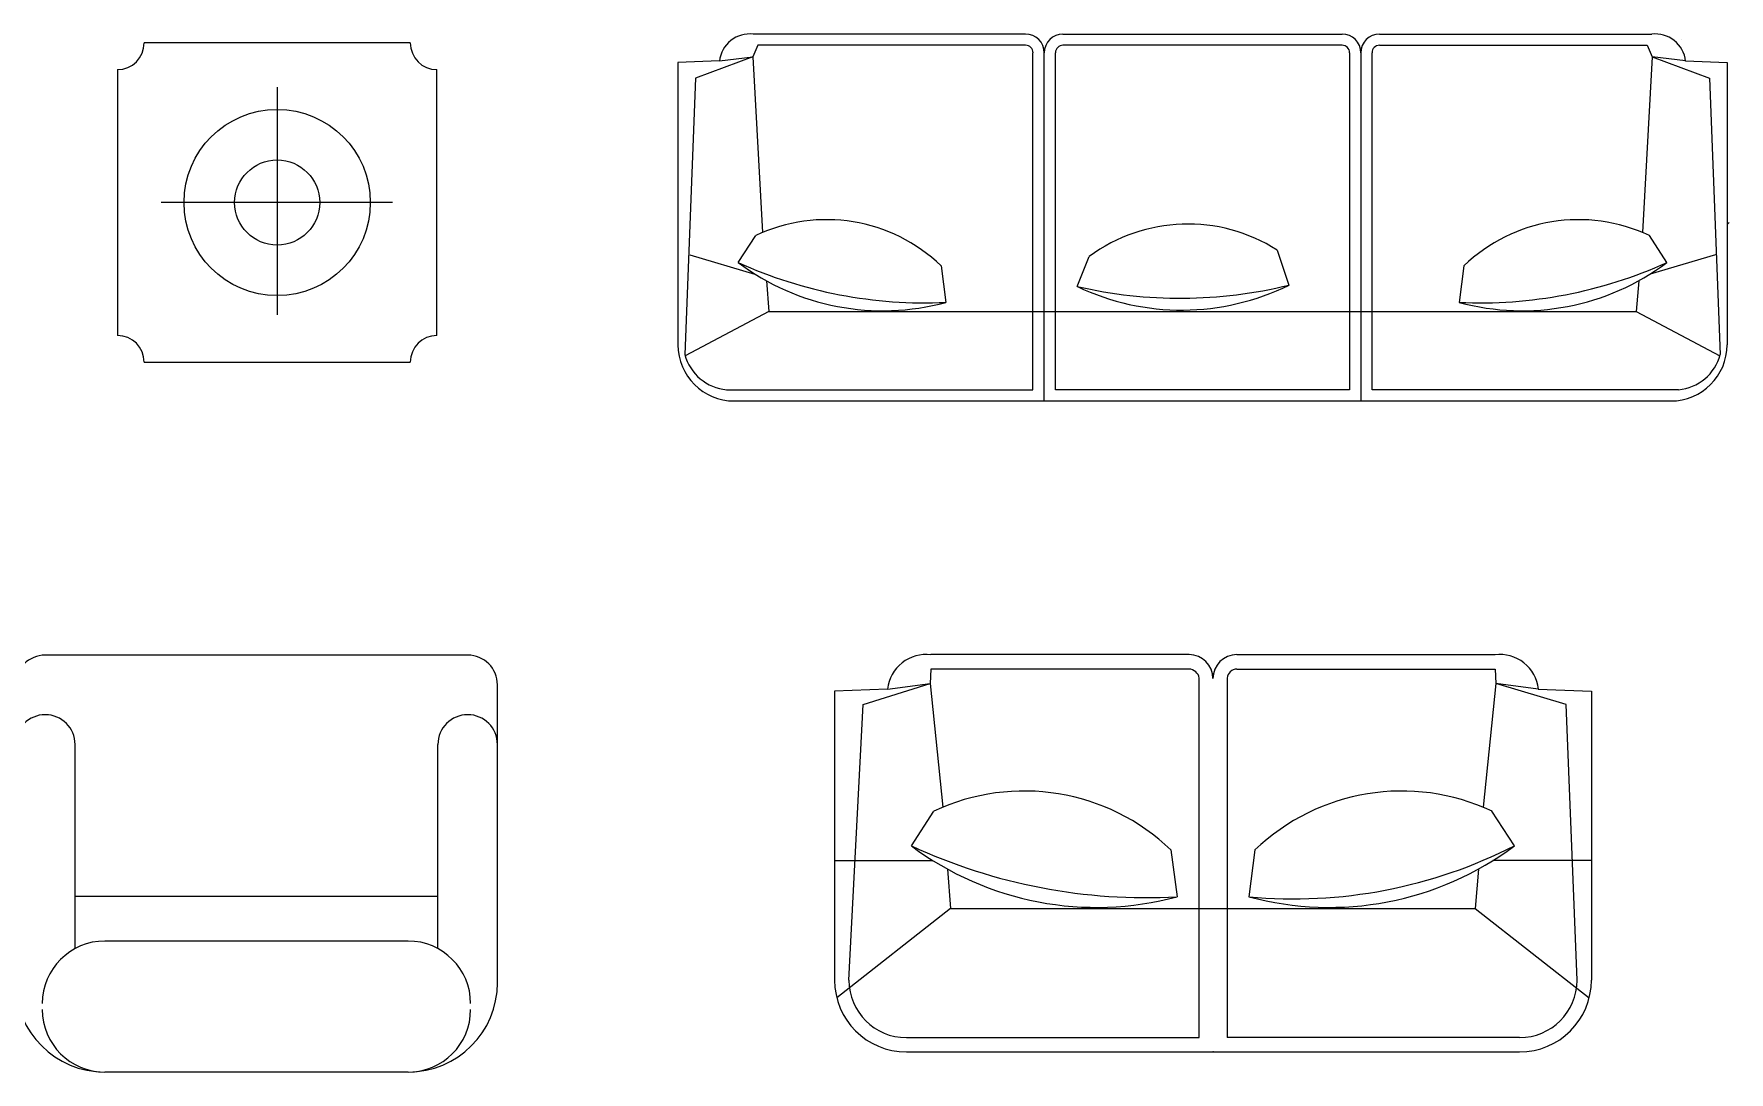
# Model space of a CAD drawing. Header units: inches. Extents: x 10.2 to 52.7, y 13.8 to 38.6.
# Drawn here: x 38.654 to 41.839, y 22.466 to 24.418 of the extents above; entities that cross this region are included whole.
import ezdxf

# ---------------------------------------------------------------- set-up
doc = ezdxf.new("R2010")
doc.units = ezdxf.units.IN
doc.header["$MEASUREMENT"] = 0
for name, color, linetype in [('02', 2, 'Continuous'), ('1', 1, 'Continuous'), ('4', 4, 'Continuous')]:
    doc.layers.add(name, color=color, linetype=linetype)

msp = doc.modelspace()

# ---------------------------------------------------------------- linework, layer by layer
at = {"layer": '02'}
for p, q in [((40.3397, 23.2243), (40.3383, 23.1968)), ((40.8247, 23.2243), (40.3397, 23.2243)), ((40.9147, 23.2243), (41.3997, 23.2243)), ((41.3997, 23.2243), (41.401, 23.1968)), ((40.2127, 23.1575), (40.3383, 23.1968)), ((40.2127, 23.1575), (40.3383, 23.1968)), ((40.844, 22.5313), (40.844, 23.2072)), ((40.8962, 23.2072), (40.8962, 22.5313)), ((41.5333, 23.1575), (41.401, 23.1968)), ((41.5333, 23.1575), (41.401, 23.1968)), ((40.1857, 22.6393), (40.2127, 23.1575)), ((41.5537, 22.6393), (41.5333, 23.1575)), ((40.2937, 22.5313), (40.844, 22.5313)), ((41.4457, 22.5313), (40.8962, 22.5313))]:
    msp.add_line(p, q, dxfattribs=at)
for centre, radius, start, end in [((40.8235, 23.2034), 0.0209, 10.4189, 86.7408), ((40.9151, 23.2053), 0.0189, 91.1618, 174.4102), ((40.7439, 23.8403), 1.0458, 245.0725, 273.2065), ((41.022, 23.7022), 0.91, 264.6406, 297.0804), ((40.2937, 22.6393), 0.108, 180, 270), ((41.4457, 22.6393), 0.108, 270, 0)]:
    msp.add_arc(centre, radius, start, end, dxfattribs=at)
at = {"layer": '1'}
for p, q in [((39.3615, 24.4014), (38.8615, 24.4014)), ((38.8115, 24.3514), (38.8115, 23.8514)), ((39.4115, 23.8514), (39.4115, 24.3514)), ((39.1115, 24.3182), (39.1115, 23.8905)), ((39.3282, 24.1014), (38.8935, 24.1014)), ((39.4115, 24.1014), (39.4115, 24.1014)), ((38.8615, 23.8014), (39.3615, 23.8014)), ((39.4694, 23.2504), (38.6758, 23.2504)), ((39.5254, 22.6344), (39.5254, 23.1944)), ((38.7318, 22.6986), (38.7318, 23.0824)), ((39.4134, 22.6986), (39.4134, 23.0824)), ((39.4134, 22.7968), (38.7318, 22.7968)), ((39.3574, 22.7128), (38.7878, 22.7128)), ((39.3574, 22.4664), (38.7878, 22.4664))]:
    msp.add_line(p, q, dxfattribs=at)
for radius in [0.175, 0.08]:
    msp.add_circle((39.1115, 24.1014), radius, dxfattribs=at)
for centre, radius, start, end in [((38.8115, 24.4014), 0.05, 270, 0), ((39.4115, 24.4014), 0.05, 180, 270), ((38.8115, 23.8014), 0.05, 0, 90), ((39.4115, 23.8014), 0.05, 90, 180), ((38.6758, 23.1944), 0.056, 90, 180), ((39.4694, 23.1944), 0.056, 0, 90), ((38.6758, 23.0824), 0.056, 0, 180), ((39.4694, 23.0824), 0.056, 0, 180), ((38.7878, 22.5952), 0.1176, 90, 180), ((39.3574, 22.5952), 0.1176, 0, 90), ((38.7878, 22.6344), 0.168, 180, 270), ((39.3574, 22.6344), 0.168, 270, 0), ((38.7878, 22.584), 0.1176, 180, 270), ((39.3574, 22.584), 0.1176, 270, 0)]:
    msp.add_arc(centre, radius, start, end, dxfattribs=at)
at = {"layer": '4'}
for p, q in [((40.5175, 24.4181), (40.0061, 24.4181)), ((40.5879, 24.4181), (41.1123, 24.4181)), ((41.1827, 24.4181), (41.6941, 24.4181)), ((41.7508, 24.4079), (41.7508, 24.4079)), ((39.9424, 24.3675), (39.8645, 24.3646)), ((39.9424, 24.3675), (39.8645, 24.3646)), ((40.005, 24.3755), (39.8975, 24.3349)), ((40.005, 24.3755), (39.8975, 24.3349)), ((39.9424, 24.3675), (40.005, 24.3755)), ((39.9424, 24.3675), (40.005, 24.3755)), ((40.0148, 24.397), (40.005, 24.3755)), ((40.005, 24.3755), (40.0236, 24.0451)), ((40.5175, 24.397), (40.0148, 24.397)), ((40.5315, 23.7493), (40.5315, 24.3829)), ((40.5527, 23.7282), (40.5527, 24.3829)), ((40.5738, 23.7493), (40.5738, 24.3829)), ((41.1123, 24.397), (40.5879, 24.397)), ((41.1264, 24.3829), (41.1264, 23.7493)), ((41.1475, 24.3829), (41.1475, 23.7282)), ((41.1687, 23.7493), (41.1687, 24.3829)), ((41.1827, 24.397), (41.6854, 24.397)), ((41.6952, 24.3755), (41.6766, 24.0451)), ((41.6952, 24.3755), (41.6766, 24.0451)), ((41.6854, 24.397), (41.6952, 24.3755)), ((41.6952, 24.3755), (41.8027, 24.3349)), ((41.7578, 24.3675), (41.6952, 24.3755)), ((41.6952, 24.3755), (41.8027, 24.3349)), ((41.7578, 24.3675), (41.6952, 24.3755)), ((41.7578, 24.3675), (41.8357, 24.3646)), ((41.7578, 24.3675), (41.8357, 24.3646)), ((39.8645, 24.3646), (39.8645, 23.8338)), ((39.8975, 24.3349), (39.8774, 23.8155)), ((39.8975, 24.3349), (39.8774, 23.8155)), ((41.8027, 24.3349), (41.8227, 23.8155)), ((41.8027, 24.3349), (41.8227, 23.8155)), ((41.8357, 24.3646), (41.8357, 23.8338)), ((41.8357, 24.0603), (41.8394, 24.064)), ((41.8357, 24.0603), (41.8394, 24.064)), ((39.9775, 23.9885), (40.0106, 24.0394)), ((41.7227, 23.9885), (41.6896, 24.0394)), ((39.8866, 24.0032), (40.0091, 23.9669)), ((39.8866, 24.0032), (40.0091, 23.9669)), ((40.6148, 23.9436), (40.6374, 23.9999)), ((40.9903, 24.0119), (41.0125, 23.9462)), ((40.9903, 24.0119), (41.0125, 23.9462)), ((41.8136, 24.0032), (41.6911, 23.9669)), ((41.8136, 24.0032), (41.6911, 23.9669)), ((40.0306, 23.9543), (40.0351, 23.8965)), ((40.0306, 23.9543), (40.0351, 23.8965)), ((40.359, 23.9823), (40.368, 23.9136)), ((40.359, 23.9823), (40.368, 23.9136)), ((41.3412, 23.9823), (41.3322, 23.9136)), ((41.3412, 23.9823), (41.3322, 23.9136)), ((41.6696, 23.9543), (41.6651, 23.8965)), ((41.6696, 23.9543), (41.6651, 23.8965)), ((40.0351, 23.8965), (39.878, 23.8133)), ((40.0351, 23.8965), (39.878, 23.8133)), ((40.0351, 23.8965), (41.6651, 23.8965)), ((41.6651, 23.8965), (41.8221, 23.8133)), ((41.6651, 23.8965), (41.8221, 23.8133)), ((39.956, 23.7493), (40.5315, 23.7493)), ((41.1264, 23.7493), (40.5738, 23.7493)), ((41.7442, 23.7493), (41.1687, 23.7493)), ((39.9701, 23.7282), (41.7301, 23.7282)), ((40.8247, 23.2513), (40.3397, 23.2513)), ((40.9147, 23.2513), (41.3997, 23.2513)), ((40.2583, 23.1865), (40.3383, 23.1968)), ((40.2583, 23.1865), (40.3383, 23.1968)), ((40.3383, 23.1968), (40.362, 22.9643)), ((41.401, 23.1968), (41.3773, 22.9643)), ((41.401, 23.1968), (41.3773, 22.9643)), ((41.481, 23.1865), (41.401, 23.1968)), ((41.481, 23.1865), (41.401, 23.1968)), ((40.2583, 23.1865), (40.1587, 23.1829)), ((40.1587, 23.1829), (40.1587, 22.6393)), ((41.481, 23.1865), (41.5807, 23.1829)), ((41.5807, 23.1829), (41.5807, 22.6393)), ((40.3031, 22.8919), (40.3454, 22.9569)), ((41.4363, 22.8919), (41.3939, 22.9569)), ((40.7908, 22.884), (40.8024, 22.7962)), ((40.7908, 22.884), (40.8024, 22.7962)), ((40.9485, 22.884), (40.937, 22.7962)), ((40.9485, 22.884), (40.937, 22.7962)), ((40.1587, 22.8643), (40.3435, 22.8643)), ((40.3711, 22.8481), (40.3768, 22.7743)), ((41.3683, 22.8481), (41.3625, 22.7743)), ((41.5807, 22.8643), (41.3958, 22.8643)), ((40.3768, 22.7743), (40.1628, 22.6062)), ((40.3768, 22.7743), (41.3625, 22.7743)), ((41.3625, 22.7743), (41.5766, 22.6062)), ((41.3625, 22.7743), (41.5766, 22.6062)), ((40.2937, 22.5043), (41.4457, 22.5043)), ((40.8692, 22.5052), (40.871, 22.5052))]:
    msp.add_line(p, q, dxfattribs=at)
for centre, radius, start, end in [((39.9995, 24.361), 0.0574, 83.4179, 173.5749), ((40.5175, 24.3829), 0.0352, 0, 90), ((40.5879, 24.3829), 0.0352, 90, 180), ((41.1123, 24.3829), 0.0352, 0, 90), ((41.1827, 24.3829), 0.0352, 90, 180), ((41.7007, 24.361), 0.0574, 6.4251, 96.5821), ((40.5175, 24.3829), 0.0141, 0, 90), ((40.5879, 24.3829), 0.0141, 90, 180), ((41.1123, 24.3829), 0.0141, 0, 90), ((41.1827, 24.3829), 0.0141, 90, 180), ((40.1433, 23.7575), 0.3116, 46.1942, 115.2134), ((40.8225, 23.7493), 0.3116, 57.4361, 126.4553), ((41.5569, 23.7575), 0.3116, 64.7866, 133.8058), ((40.2498, 24.3526), 0.4547, 233.2071, 285.072), ((40.3292, 24.7668), 0.8541, 245.6774, 272.6016), ((41.371, 24.7668), 0.8541, 267.3984, 294.3226), ((41.4504, 24.3526), 0.4547, 254.928, 306.7929), ((40.8081, 24.7755), 0.8541, 256.9193, 283.8435), ((40.811, 24.3538), 0.4547, 244.4489, 296.3139), ((39.9701, 23.8338), 0.1056, 180, 270), ((41.7301, 23.8338), 0.1056, 270, 0), ((39.9636, 23.838), 0.089, 194.6194, 265.1139), ((41.7366, 23.838), 0.089, 274.8861, 345.3806), ((40.3313, 23.1783), 0.0734, 83.4179, 173.5749), ((40.8247, 23.2063), 0.045, 0, 90), ((40.9147, 23.2063), 0.045, 90, 180), ((41.4081, 23.1783), 0.0734, 6.4251, 96.5821), ((40.5151, 22.5966), 0.3983, 46.1942, 115.2134), ((41.2243, 22.5966), 0.3983, 64.7866, 133.8058), ((40.6512, 23.3574), 0.5813, 233.2071, 285.072), ((41.0881, 23.3574), 0.5813, 254.928, 306.7929), ((40.2937, 22.6393), 0.135, 180, 270), ((41.4457, 22.6393), 0.135, 270, 0)]:
    msp.add_arc(centre, radius, start, end, dxfattribs=at)

doc.saveas('drawing.dxf')
